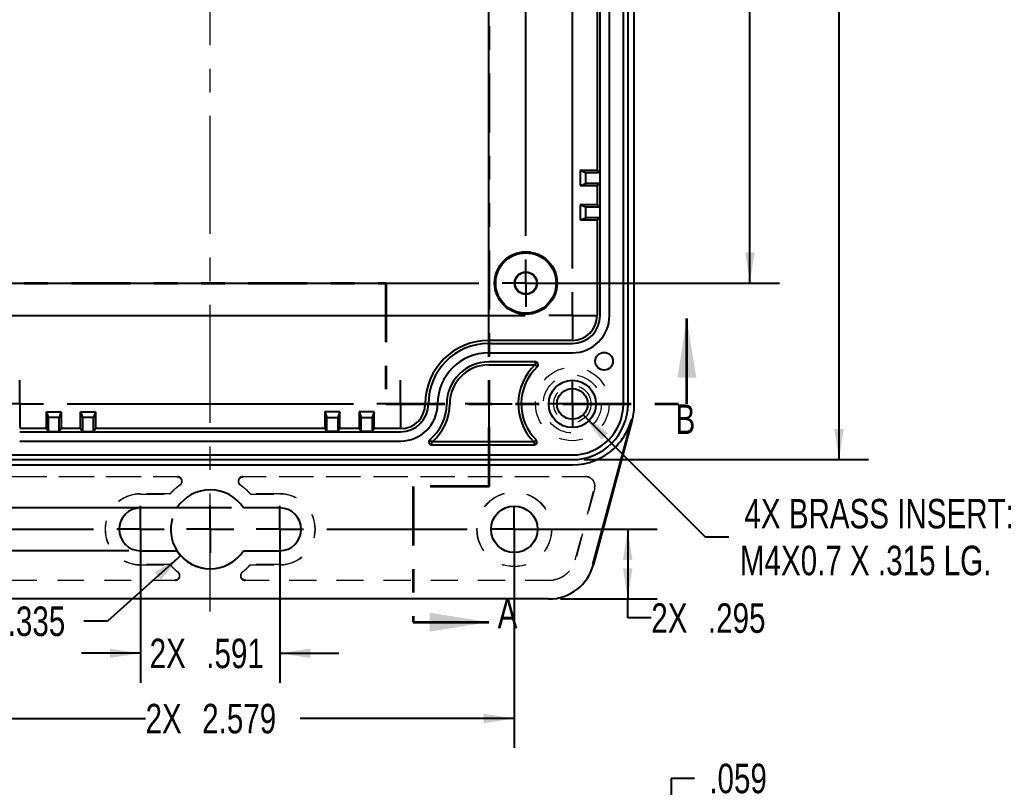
# Model space of a CAD drawing. Header units: inches. Extents: x 0.3 to 21.8, y 0.2 to 16.9.
# Drawn here: x 9.2 to 13.403, y 7.081 to 10.332 of the extents above; entities that cross this region are included whole.
import ezdxf

# ---------------------------------------------------------------- set-up
doc = ezdxf.new("R2010")
doc.units = ezdxf.units.IN
doc.header["$MEASUREMENT"] = 0
for name, pattern in [('CENTERX2', [0.8, 0.5, -0.1, 0.1, -0.1]), ('HIDDEN', [0.075, 0.05, -0.025]), ('PHANTOM', [0.5, 0.25, -0.05, 0.05, -0.05, 0.05, -0.05])]:
    doc.linetypes.add(name, pattern=pattern)
doc.layers.add('SLD-0', color=7, linetype='Continuous')
doc.styles.add('SLDTEXTSTYLE1', font='TXT', dxfattribs={"width": 0.75})
doc.dimstyles.new('SLDDIMSTYLE1', dxfattribs={"dimtxt": 0.125, "dimasz": 0.13, "dimexe": 0, "dimexo": 0.0625, "dimgap": 0.03125, "dimtad": 0, "dimtih": 1, "dimtoh": 1, "dimdec": 3, "dimrnd": 1e-09, "dimzin": 12, "dimdsep": 46, "dimtxsty": 'SLDTEXTSTYLE1', "dimsah": 1, "dimcen": 0.09, "dimadec": 0, "dimazin": 3, "dimtfac": 1, "dimtdec": 3, "dimtofl": 0, "dimtmove": 0, "dimatfit": 3, "dimfxl": 0, "dimfrac": 2, "dimtolj": 1, "dimtzin": 12, "dimarcsym": 0})
doc.dimstyles.new('SLDDIMSTYLE10', dxfattribs={"dimtxt": 0.125, "dimasz": 0.13, "dimexe": 0, "dimexo": 0.0625, "dimgap": 0.03125, "dimtad": 0, "dimtih": 1, "dimtoh": 1, "dimdec": 3, "dimrnd": 1e-09, "dimzin": 12, "dimdsep": 46, "dimtxsty": 'SLDTEXTSTYLE1', "dimsah": 1, "dimcen": 0, "dimadec": 0, "dimazin": 3, "dimtfac": 1, "dimtdec": 3, "dimtofl": 0, "dimtmove": 0, "dimatfit": 3, "dimfxl": 0, "dimfrac": 2, "dimtolj": 1, "dimtzin": 12, "dimarcsym": 0})
doc.dimstyles.new('SLDDIMSTYLE6', dxfattribs={"dimtxt": 0.125, "dimasz": 0.13, "dimexe": 0, "dimexo": 0.0625, "dimgap": 0.03125, "dimtad": 0, "dimtih": 1, "dimtoh": 1, "dimdec": 3, "dimrnd": 1e-09, "dimzin": 12, "dimdsep": 46, "dimtxsty": 'SLDTEXTSTYLE1', "dimsah": 1, "dimcen": 0.09, "dimadec": 0, "dimazin": 3, "dimtfac": 1, "dimtdec": 3, "dimtmove": 0, "dimatfit": 0, "dimfxl": 0, "dimfrac": 2, "dimtolj": 1, "dimtzin": 12, "dimarcsym": 0})
doc.dimstyles.new('SLDDIMSTYLE7', dxfattribs={"dimtxt": 0.125, "dimasz": 0.13, "dimexe": 0, "dimexo": 0.0625, "dimgap": 0.03125, "dimtad": 0, "dimtih": 1, "dimtoh": 1, "dimdec": 6, "dimrnd": 1e-09, "dimzin": 12, "dimdsep": 46, "dimtxsty": 'SLDTEXTSTYLE1', "dimsah": 1, "dimcen": 0, "dimadec": 0, "dimazin": 3, "dimtfac": 1, "dimtdec": 3, "dimtofl": 0, "dimtmove": 0, "dimatfit": 3, "dimfxl": 0, "dimfrac": 2, "dimtolj": 1, "dimtzin": 12, "dimarcsym": 0})

# ---------------------------------------------------------------- blocks, each defined once
blk = doc.blocks.new('_D_1')
at = {"layer": 'SLD-0'}
for p, q in [((11.5921, 12.9928), (12.7977, 12.9928)), ((12.6727, 12.9928), (12.6727, 11.292)), ((12.6727, 8.4688), (12.6727, 11.0937)), ((11.5921, 8.4688), (12.7977, 8.4688))]:
    blk.add_line(p, q, dxfattribs=at)
for points in [[(12.6727, 12.9928), (12.6527, 12.8628), (12.6927, 12.8628)], [(12.6727, 8.4688), (12.6927, 8.5988), (12.6527, 8.5988)]]:
    blk.add_solid(points, dxfattribs=at)
at = {"layer": 'SLD-0', "insert": (12.4649, 11.2548), "char_height": 0.125, "attachment_point": 1, "style": 'SLDTEXTSTYLE1'}
blk.add_mtext('4.524', dxfattribs=at)
blk = doc.blocks.new('_D_10')
at = {"layer": 'SLD-0'}
for p, q in [((11.588, 8.6589), (12.1057, 8.1413)), ((12.1057, 8.1413), (12.2057, 8.1413))]:
    blk.add_line(p, q, dxfattribs=at)
blk.add_solid([(11.588, 8.6589), (11.6658, 8.5528), (11.6941, 8.5811)], dxfattribs=at)
at = {"layer": 'SLD-0', "char_height": 0.125, "attachment_point": 1, "style": 'SLDTEXTSTYLE1'}
for s, insert in [('4X BRASS INSERT:', (12.2715, 8.3024)), ('M4X0.7 X .315 LG.', (12.2525, 8.104))]:
    blk.add_mtext(s, dxfattribs=dict(at, insert=insert))
blk = doc.blocks.new('_D_14')
at = {"layer": 'SLD-0'}
for p, q in [((9.8819, 8.062), (9.5715, 7.7846)), ((9.5715, 7.7846), (9.4715, 7.7846))]:
    blk.add_line(p, q, dxfattribs=at)
blk.add_arc((10.0066, 8.1735), 0.1673, 163.8736, 258.5544, dxfattribs=at)
blk.add_solid([(9.8819, 8.062), (9.7716, 7.9903), (9.7983, 7.9605)], dxfattribs=at)
at = {"layer": 'SLD-0', "char_height": 0.125, "attachment_point": 1, "style": 'SLDTEXTSTYLE1'}
for s, insert in [('2X', (8.9081, 7.8465)), ('.335', (9.1482, 7.8465))]:
    blk.add_mtext(s, dxfattribs=dict(at, insert=insert))
blk = doc.blocks.new('_D_15')
at = {"layer": 'SLD-0'}
for p, q in [((7.954, 8.2641), (7.954, 8.5141)), ((10.0973, 8.2641), (7.829, 8.2641)), ((9.6613, 8.083), (7.829, 8.083)), ((7.954, 8.083), (7.954, 7.833))]:
    blk.add_line(p, q, dxfattribs=at)
for points in [[(7.954, 8.2641), (7.974, 8.3941), (7.934, 8.3941)], [(7.954, 8.083), (7.934, 7.953), (7.974, 7.953)]]:
    blk.add_solid(points, dxfattribs=at)
at = {"layer": 'SLD-0', "char_height": 0.125, "attachment_point": 1, "style": 'SLDTEXTSTYLE1'}
for s, insert in [('2X', (7.6723, 8.2422)), ('.181', (7.9124, 8.2422))]:
    blk.add_mtext(s, dxfattribs=dict(at, insert=insert))
blk = doc.blocks.new('_D_16')
at = {"layer": 'SLD-0'}
for p, q in [((9.7113, 8.1235), (9.7113, 7.5234)), ((10.3019, 8.1235), (10.3019, 7.5234)), ((9.7113, 7.6484), (9.4613, 7.6484)), ((10.3019, 7.6484), (10.5519, 7.6484))]:
    blk.add_line(p, q, dxfattribs=at)
for points in [[(9.7113, 7.6484), (9.5813, 7.6684), (9.5813, 7.6284)], [(10.3019, 7.6484), (10.4319, 7.6284), (10.4319, 7.6684)]]:
    blk.add_solid(points, dxfattribs=at)
at = {"layer": 'SLD-0', "char_height": 0.125, "attachment_point": 1, "style": 'SLDTEXTSTYLE1'}
for s, insert in [('2X', (9.7501, 7.7103)), ('.591', (9.9902, 7.7103))]:
    blk.add_mtext(s, dxfattribs=dict(at, insert=insert))
blk = doc.blocks.new('_D_17')
at = {"layer": 'SLD-0'}
for p, q in [((11.346, 8.1735), (11.9019, 8.1735)), ((11.7769, 8.1735), (11.7769, 7.8783)), ((11.4916, 7.8783), (11.9019, 7.8783)), ((11.7769, 7.7981), (11.7769, 7.8783)), ((11.8769, 7.7981), (11.7769, 7.7981))]:
    blk.add_line(p, q, dxfattribs=at)
for points in [[(11.7769, 8.1735), (11.7569, 8.0435), (11.7969, 8.0435)], [(11.7769, 7.8783), (11.7969, 8.0083), (11.7569, 8.0083)]]:
    blk.add_solid(points, dxfattribs=at)
at = {"layer": 'SLD-0', "char_height": 0.125, "attachment_point": 1, "style": 'SLDTEXTSTYLE1'}
for s, insert in [('2X', (11.8769, 7.86)), ('.295', (12.1171, 7.86))]:
    blk.add_mtext(s, dxfattribs=dict(at, insert=insert))
blk = doc.blocks.new('_D_18')
at = {"layer": 'SLD-0'}
for p, q in [((8.7172, 8.1235), (8.7172, 7.247)), ((11.296, 8.1235), (11.296, 7.247)), ((8.7172, 7.372), (9.7327, 7.372)), ((11.296, 7.372), (10.3884, 7.372))]:
    blk.add_line(p, q, dxfattribs=at)
for points in [[(8.7172, 7.372), (8.8472, 7.352), (8.8472, 7.392)], [(11.296, 7.372), (11.166, 7.392), (11.166, 7.352)]]:
    blk.add_solid(points, dxfattribs=at)
at = {"layer": 'SLD-0', "char_height": 0.125, "attachment_point": 1, "style": 'SLDTEXTSTYLE1'}
for s, insert in [('2X', (9.7327, 7.4339)), ('2.579', (9.9728, 7.4339))]:
    blk.add_mtext(s, dxfattribs=dict(at, insert=insert))
blk = doc.blocks.new('_D_22')
at = {"layer": 'SLD-0'}
for p, q in [((11.395, 12.2448), (12.42, 12.2448)), ((12.295, 12.2448), (12.295, 10.6512)), ((12.295, 9.2169), (12.295, 10.4274)), ((11.395, 9.2169), (12.42, 9.2169))]:
    blk.add_line(p, q, dxfattribs=at)
for centre, start, end in [((12.2856, 10.5266), 153.4349, 206.5651), ((12.3044, 10.5266), 333.4349, 26.5651)]:
    blk.add_arc(centre, 0.2219, start, end, dxfattribs=at)
for points in [[(12.295, 12.2448), (12.275, 12.1148), (12.315, 12.1148)], [(12.295, 9.2169), (12.315, 9.3469), (12.275, 9.3469)]]:
    blk.add_solid(points, dxfattribs=at)
at = {"layer": 'SLD-0', "insert": (12.0872, 10.5885), "char_height": 0.125, "attachment_point": 1, "style": 'SLDTEXTSTYLE1'}
blk.add_mtext('3.028', dxfattribs=at)
blk = doc.blocks.new('SW_CENTERMARKSYMBOL_0')
at = {"layer": 'SLD-0', "color": 0}
for p, q in [((0, 0), (0, 0.1)), ((0.3545, 0), (0.3545, 0.1)), ((2.7165, 0), (2.7165, 0.1)), ((3.071, 0), (3.071, 0.1)), ((0, 0), (-0.1, 0)), ((0, 0), (0, -0.1)), ((0, 0), (0.1, 0)), ((0.3545, 0), (0.2545, 0)), ((0.3545, 0), (0.3545, -0.1)), ((0.3545, 0), (0.4545, 0)), ((0.5545, 0), (2.5165, 0)), ((2.7165, 0), (2.6165, 0)), ((2.7165, 0), (2.7165, -0.1)), ((2.7165, 0), (2.8165, 0)), ((3.071, 0), (2.971, 0)), ((3.071, 0), (3.071, -0.1)), ((3.071, 0), (3.171, 0)), ((0.3545, -3.852), (0.3545, -0.2)), ((2.7165, -3.852), (2.7165, -0.2)), ((0, -0.374), (0, -0.274)), ((3.071, -0.374), (3.071, -0.274)), ((0, -0.374), (-0.1, -0.374)), ((0, -0.374), (0, -0.474)), ((0, -0.374), (0.1, -0.374)), ((0.2, -0.374), (2.871, -0.374)), ((3.071, -0.374), (2.971, -0.374)), ((3.071, -0.374), (3.071, -0.474)), ((3.071, -0.374), (3.171, -0.374)), ((0.1971, -0.512), (0.1971, -0.412)), ((2.8739, -0.512), (2.8739, -0.412)), ((0.1971, -0.512), (0.0971, -0.512)), ((0.1971, -0.512), (0.1971, -0.612)), ((0.1971, -0.512), (0.2971, -0.512)), ((0.3971, -0.512), (2.6739, -0.512)), ((2.8739, -0.512), (2.7739, -0.512)), ((2.8739, -0.512), (2.8739, -0.612)), ((2.8739, -0.512), (2.9739, -0.512)), ((0, -3.478), (0, -0.574)), ((3.071, -3.478), (3.071, -0.574)), ((0.1971, -3.34), (0.1971, -0.712)), ((2.8739, -3.34), (2.8739, -0.712)), ((0.1971, -3.54), (0.1971, -3.44)), ((2.8739, -3.54), (2.8739, -3.44)), ((0.1971, -3.54), (0.0971, -3.54)), ((0.1971, -3.54), (0.1971, -3.64)), ((0.1971, -3.54), (0.2971, -3.54)), ((0.3971, -3.54), (2.6739, -3.54)), ((2.8739, -3.54), (2.7739, -3.54)), ((2.8739, -3.54), (2.8739, -3.64)), ((2.8739, -3.54), (2.9739, -3.54)), ((0, -3.678), (0, -3.578)), ((3.071, -3.678), (3.071, -3.578)), ((0, -3.678), (-0.1, -3.678)), ((0, -3.678), (0, -3.778)), ((0, -3.678), (0.1, -3.678)), ((0.2, -3.678), (2.871, -3.678)), ((3.071, -3.678), (2.971, -3.678)), ((3.071, -3.678), (3.071, -3.778)), ((3.071, -3.678), (3.171, -3.678)), ((0, -4.052), (0, -3.952)), ((0.3545, -4.052), (0.3545, -3.952)), ((0.7285, -4.052), (0.7285, -3.952)), ((2.3425, -4.052), (2.3425, -3.952)), ((2.7165, -4.052), (2.7165, -3.952)), ((3.071, -4.052), (3.071, -3.952)), ((0, -4.052), (-0.1, -4.052)), ((0, -4.052), (0, -4.152)), ((0, -4.052), (0.1, -4.052)), ((0.3545, -4.052), (0.2545, -4.052)), ((0.3545, -4.052), (0.3545, -4.152)), ((0.3545, -4.052), (0.4545, -4.052)), ((0.7285, -4.052), (0.6285, -4.052)), ((0.7285, -4.052), (0.7285, -4.152)), ((0.7285, -4.052), (0.8285, -4.052)), ((0.9285, -4.052), (2.1425, -4.052)), ((2.3425, -4.052), (2.2425, -4.052)), ((2.3425, -4.052), (2.3425, -4.152)), ((2.3425, -4.052), (2.4425, -4.052)), ((2.7165, -4.052), (2.6165, -4.052)), ((2.7165, -4.052), (2.7165, -4.152)), ((2.7165, -4.052), (2.8165, -4.052)), ((3.071, -4.052), (2.971, -4.052)), ((3.071, -4.052), (3.071, -4.152)), ((3.071, -4.052), (3.171, -4.052))]:
    blk.add_line(p, q, dxfattribs=at)
blk = doc.blocks.new('SW_CENTERMARKSYMBOL_1')
at = {"layer": 'SLD-0', "color": 0}
for p, q in [((0, 0), (0, 0.1)), ((0.9941, 0), (0.9941, 0.1)), ((1.2894, 0), (1.2894, 0.1)), ((1.5846, 0), (1.5846, 0.1)), ((2.5787, 0), (2.5787, 0.1)), ((0, 0), (-0.1, 0)), ((0, 0), (0, -0.1)), ((0, 0), (0.1, 0)), ((0.2, 0), (0.7941, 0)), ((0.9941, 0), (0.8941, 0)), ((0.9941, 0), (0.9941, -0.1)), ((0.9941, 0), (1.0941, 0)), ((1.2894, 0), (1.1894, 0)), ((1.2894, 0), (1.2894, -0.1)), ((1.2894, 0), (1.3894, 0)), ((1.5846, 0), (1.4846, 0)), ((1.5846, 0), (1.5846, -0.1)), ((1.5846, 0), (1.6846, 0)), ((1.7846, 0), (2.3787, 0)), ((2.5787, 0), (2.4787, 0)), ((2.5787, 0), (2.5787, -0.1)), ((2.5787, 0), (2.6787, 0))]:
    blk.add_line(p, q, dxfattribs=at)
blk = doc.blocks.new('_D_42')
at = {"layer": 'SLD-0'}
for p, q in [((12.0604, 7.1184), (11.9604, 7.1184)), ((11.9604, 7.1184), (11.9604, 6.7734)), ((11.7101, 6.7734), (12.0854, 6.7734)), ((11.7101, 6.7143), (12.0854, 6.7143)), ((11.9604, 6.7143), (11.9604, 6.4643))]:
    blk.add_line(p, q, dxfattribs=at)
for points in [[(11.9604, 6.7734), (11.9804, 6.9034), (11.9404, 6.9034)], [(11.9604, 6.7143), (11.9404, 6.5843), (11.9804, 6.5843)]]:
    blk.add_solid(points, dxfattribs=at)
at = {"layer": 'SLD-0', "insert": (12.1229, 7.1804), "char_height": 0.125, "attachment_point": 1, "style": 'SLDTEXTSTYLE1'}
blk.add_mtext('.059', dxfattribs=at)

msp = doc.modelspace()

# ---------------------------------------------------------------- linework, layer by layer
at = {"color": 7, "linetype": 'PHANTOM', "lineweight": 35}
for p, q in [((11.1893764, 8.3552943), (11.1893764, 13.6610209)), ((8.668171, 9.2168535), (10.7512318, 9.2168535)), ((10.7512318, 9.2168535), (10.7512318, 8.704822)), ((10.7512318, 8.704822), (11.5421002, 8.704822)), ((11.5421002, 8.704822), (12.0274337, 8.704822)), ((11.1893764, 8.3552943), (10.8678418, 8.3552943)), ((10.8678418, 8.3552943), (10.8678418, 7.7800005))]:
    msp.add_line(p, q, dxfattribs=at)
at = {"color": 7, "linetype": 'Continuous', "lineweight": 25}
for p, q in [((11.7584151, 8.704822), (11.7584151, 12.756822)), ((11.7781002, 8.704822), (11.7781002, 12.756822)), ((11.8049012, 8.704822), (11.8049012, 12.756822)), ((11.6601002, 9.0788221), (11.6601002, 12.3828219)), ((11.6994702, 9.0788221), (11.6994702, 12.3828219)), ((11.6468889, 10.6267129), (11.6468889, 9.6931989)), ((11.5751784, 9.6931989), (11.5751784, 9.6304058)), ((11.5751784, 9.6931989), (11.5998574, 9.6853024)), ((11.6468889, 9.6931989), (11.5751784, 9.6931989)), ((11.5998574, 9.6383023), (11.5998574, 9.6853024)), ((11.5998574, 9.6853024), (11.6592275, 9.6853024)), ((11.6468889, 9.6931989), (11.6592275, 9.6853024)), ((11.6592275, 9.6853024), (11.6592275, 9.6383023)), ((11.5751784, 9.6304058), (11.5998574, 9.6383023)), ((11.5751784, 9.6304058), (11.6468889, 9.6304058)), ((11.6592275, 9.6383023), (11.5998574, 9.6383023)), ((11.6592275, 9.6383023), (11.6468889, 9.6304058)), ((11.6468889, 9.6304058), (11.6468889, 9.5477737)), ((11.5751784, 9.5477737), (11.5998574, 9.5398771)), ((11.6468889, 9.5477737), (11.5751784, 9.5477737)), ((11.5751784, 9.5477737), (11.5751784, 9.4849805)), ((11.6468889, 9.5477737), (11.6592275, 9.5398771)), ((11.5998574, 9.5398771), (11.6592275, 9.5398771)), ((11.5998574, 9.4928771), (11.5998574, 9.5398771)), ((11.6592275, 9.5398771), (11.6592275, 9.4928771)), ((11.5751784, 9.4849805), (11.5998574, 9.4928771)), ((11.5751784, 9.4849805), (11.6468889, 9.4849805)), ((11.6592275, 9.4928771), (11.5998574, 9.4928771)), ((11.6592275, 9.4928771), (11.6468889, 9.4849805)), ((11.6468889, 9.4849805), (11.6468889, 9.0788221)), ((11.5421001, 8.9740332), (11.1876435, 8.9740332)), ((11.1876435, 8.9608221), (11.5421001, 8.9608221)), ((11.1876435, 8.9214519), (11.5421001, 8.9214519)), ((11.385501, 8.882822), (11.1876435, 8.882822)), ((11.1876435, 8.8701262), (11.3832872, 8.8701262)), ((11.385501, 8.871011), (11.385501, 8.882822)), ((11.385501, 8.871011), (11.3936008, 8.862415)), ((9.311991, 8.6717438), (9.3198875, 8.6470648)), ((9.311991, 8.6717438), (9.3747841, 8.6717438)), ((9.311991, 8.6000333), (9.311991, 8.6717438)), ((9.3747841, 8.6717438), (9.3668876, 8.6470648)), ((9.3747841, 8.6717438), (9.3747841, 8.6000333)), ((9.4574162, 8.6717438), (9.4653128, 8.6470648)), ((9.4574162, 8.6717438), (9.5202093, 8.6717438)), ((9.4574162, 8.6000333), (9.4574162, 8.6717438)), ((9.5202093, 8.6717438), (9.5123128, 8.6470648)), ((9.5202093, 8.6717438), (9.5202093, 8.6000333)), ((10.492991, 8.6717438), (10.5008875, 8.6470648)), ((10.5557841, 8.6717438), (10.492991, 8.6717438)), ((10.492991, 8.6717438), (10.492991, 8.6000333)), ((10.5557841, 8.6717438), (10.5478875, 8.6470648)), ((10.5557841, 8.6000333), (10.5557841, 8.6717438)), ((10.6384162, 8.6717438), (10.6463127, 8.6470648)), ((10.7012093, 8.6717438), (10.6384162, 8.6717438)), ((10.6384162, 8.6717438), (10.6384162, 8.6000333)), ((10.7012093, 8.6717438), (10.6933128, 8.6470648)), ((10.7012093, 8.6000333), (10.7012093, 8.6717438)), ((9.3668876, 8.6470648), (9.3198875, 8.6470648)), ((9.3198875, 8.6470648), (9.3198875, 8.5876948)), ((9.3668876, 8.5876948), (9.3668876, 8.6470648)), ((9.4653128, 8.6470648), (9.4653128, 8.5876948)), ((9.5123128, 8.6470648), (9.4653128, 8.6470648)), ((9.5123128, 8.5876948), (9.5123128, 8.6470648)), ((10.5008875, 8.6470648), (10.5478875, 8.6470648)), ((10.5008875, 8.5876948), (10.5008875, 8.6470648)), ((10.5478875, 8.6470648), (10.5478875, 8.5876948)), ((10.6463127, 8.6470648), (10.6933128, 8.6470648)), ((10.6463127, 8.5876948), (10.6463127, 8.6470648)), ((10.6933128, 8.6470648), (10.6933128, 8.5876948)), ((11.792284, 8.6377854), (11.62813, 8.0251539)), ((11.7959466, 8.6368041), (11.6317924, 8.0241725)), ((9.311991, 8.6000333), (9.1995569, 8.6000333)), ((9.1995569, 8.586822), (10.8136435, 8.586822)), ((9.311991, 8.6000333), (9.3198875, 8.5876948)), ((9.3198875, 8.5876948), (9.3668876, 8.5876948)), ((9.3668876, 8.5876948), (9.3747841, 8.6000333)), ((9.4574162, 8.6000333), (9.3747841, 8.6000333)), ((9.4574162, 8.6000333), (9.4653128, 8.5876948)), ((9.4653128, 8.5876948), (9.5123128, 8.5876948)), ((9.5123128, 8.5876948), (9.5202093, 8.6000333)), ((10.492991, 8.6000333), (9.5202093, 8.6000333)), ((10.5008875, 8.5876948), (10.492991, 8.6000333)), ((10.5478875, 8.5876948), (10.5008875, 8.5876948)), ((10.5557841, 8.6000333), (10.5478875, 8.5876948)), ((10.6384162, 8.6000333), (10.5557841, 8.6000333)), ((10.6463127, 8.5876948), (10.6384162, 8.6000333)), ((10.6933128, 8.5876948), (10.6463127, 8.5876948)), ((10.7012093, 8.6000333), (10.6933128, 8.5876948)), ((10.8136435, 8.6000333), (10.7012093, 8.6000333)), ((9.1995569, 8.547452), (10.8136435, 8.547452)), ((10.944796, 8.5436252), (10.9373419, 8.5527869)), ((10.944796, 8.5436252), (10.944796, 8.5318141)), ((11.3782494, 8.54451), (10.9472624, 8.54451)), ((11.3782494, 8.54451), (11.3803668, 8.5436252)), ((11.3803668, 8.5436252), (11.3887323, 8.5519629)), ((11.3803668, 8.5436252), (11.3803668, 8.5318141)), ((10.944796, 8.5318141), (11.3803668, 8.5318141)), ((8.4711002, 8.488507), (11.5421001, 8.488507)), ((8.4711002, 8.4688221), (11.5421001, 8.4688221)), ((8.4711002, 8.4464878), (11.5421001, 8.4464878)), ((9.8658969, 8.2640976), (9.7113246, 8.2640976)), ((10.3018757, 8.2640976), (10.1473034, 8.2640976)), ((9.7113246, 8.0829954), (9.8658969, 8.0829954)), ((10.1473034, 8.0829954), (10.3018757, 8.0829954)), ((11.4416494, 7.8782707), (8.5715509, 7.8782707))]:
    msp.add_line(p, q, dxfattribs=at)
at = {"color": 7, "linetype": 'Continuous', "lineweight": 35}
for p, q in [((12.0274337, 8.704822), (12.0274337, 9.0662856)), ((10.8678418, 7.7800005), (11.1878906, 7.7800005))]:
    msp.add_line(p, q, dxfattribs=at)
at = {"color": 7, "linetype": 'HIDDEN', "lineweight": 18}
for p, q in [((8.414332, 8.397011), (9.8686863, 8.397011)), ((9.8653643, 8.3959803), (8.414332, 8.3959803)), ((10.144514, 8.397011), (11.5988683, 8.397011)), ((11.5988683, 8.3959803), (10.147836, 8.3959803)), ((9.8362382, 8.3241834), (9.7113246, 8.3241834)), ((9.7113246, 8.3231527), (9.8367033, 8.3231527)), ((9.8362382, 8.3241834), (9.8367033, 8.3231527)), ((10.1769621, 8.3241834), (10.176497, 8.3231527)), ((10.176497, 8.3231527), (10.3018757, 8.3231527)), ((10.3018757, 8.3241834), (10.1769621, 8.3241834)), ((11.5547396, 8.0448188), (11.6359012, 8.347718)), ((11.6368967, 8.3474512), (11.5557353, 8.0445521)), ((9.8367033, 8.0239401), (9.7113246, 8.0239401)), ((9.7113246, 8.0229094), (9.8362382, 8.0229094)), ((9.8362382, 8.0229094), (9.8367033, 8.0239401)), ((10.1769621, 8.0229094), (10.176497, 8.0239401)), ((10.3018757, 8.0239401), (10.176497, 8.0239401)), ((10.1769621, 8.0229094), (10.3018757, 8.0229094)), ((8.5715509, 7.9580418), (9.8559041, 7.9580418)), ((9.8589646, 7.957011), (8.5715509, 7.957011)), ((11.4416494, 7.957011), (10.1542357, 7.957011)), ((10.1572962, 7.9580418), (11.4416494, 7.9580418))]:
    msp.add_line(p, q, dxfattribs=at)
at = {"color": 7, "linetype": 'Continuous', "lineweight": 25}
for centre, radius in [((11.3450293, 9.2168535), 0.132592), ((11.3450293, 9.2168535), 0.1279528), ((11.3450293, 9.2168535), 0.0475), ((11.3450293, 9.2168535), 0.0459539), ((11.6769151, 8.8855357), 0.0375), ((11.5421002, 8.704822), 0.1), ((11.5421002, 8.704822), 0.0649606), ((11.2959702, 8.1735464), 0.0984252)]:
    msp.add_circle(centre, radius, dxfattribs=at)
at = {"color": 7, "linetype": 'HIDDEN', "lineweight": 18}
for centre, radius in [((11.5421002, 8.704822), 0.156), ((11.5421002, 8.704822), 0.1230109), ((11.5421002, 8.704822), 0.0787402), ((11.2959702, 8.1735464), 0.158511), ((11.2959702, 8.1735464), 0.1574803)]:
    msp.add_circle(centre, radius, dxfattribs=at)
at = {"color": 7, "linetype": 'Continuous', "lineweight": 25}
for centre, radius, start, end in [((11.5421002, 9.078822), 0.118, 270, 0), ((11.5421002, 9.078822), 0.1573701, 270, 0), ((11.5421002, 9.078822), 0.1047888, 270, 0), ((11.1876435, 8.704822), 0.2692112, 90, 180), ((11.1876435, 8.704822), 0.256, 90, 180), ((11.1876435, 8.704822), 0.2166299, 90, 180), ((11.1876435, 8.704822), 0.178, 90, 180), ((11.1876435, 8.704822), 0.1653041, 90, 180), ((11.5421002, 8.704822), 0.2292313, 133.852668, 224.3745574), ((11.3855009, 8.871011), 0.011811, 313.2983002, 90), ((11.5421002, 8.704822), 0.2165354, 133.2983002, 224.9048101), ((10.8136435, 8.704822), 0.118, 270, 360), ((10.8136435, 8.704822), 0.1573701, 270, 0), ((10.8136435, 8.704822), 0.1047888, 270, 360), ((10.8136435, 8.704822), 0.196, 309.1324038, 0), ((10.8136435, 8.704822), 0.2086959, 309.8109797, 0), ((11.5421002, 8.704822), 0.216315, 270, 0), ((11.5421002, 8.704822), 0.236, 270, 0), ((11.5421002, 8.704822), 0.2628011, 345, 0), ((10.944796, 8.5436252), 0.011811, 129.1324038, 270), ((11.3803668, 8.5436252), 0.011811, 270, 44.9048101), ((11.5421002, 8.704822), 0.2583342, 270, 313.2374737), ((10.0066002, 8.1735464), 0.1673228, 32.7637623, 147.2362377), ((9.7113246, 8.1735464), 0.0905512, 90, 270), ((10.3018757, 8.1735464), 0.0905512, 270, 90), ((10.0066002, 8.1735464), 0.1673228, 212.7637623, 327.2362377), ((11.4416495, 8.0751212), 0.1968504, 270, 345)]:
    msp.add_arc(centre, radius, start, end, dxfattribs=at)
at = {"color": 7, "linetype": 'HIDDEN', "lineweight": 18}
for centre, radius, start, end in [((11.5988682, 8.3576409), 0.0393701, 345, 90), ((11.5988682, 8.3576409), 0.0383393, 345, 90), ((9.7113246, 8.1735464), 0.150637, 90, 270), ((9.7113246, 8.1735464), 0.1496063, 90, 270), ((10.0066002, 8.1735464), 0.2274087, 124.8611633, 138.516321), ((10.0066002, 8.1735464), 0.226378, 124.0892428, 138.6337755), ((10.0066002, 8.1735464), 0.226378, 41.3662245, 55.9107572), ((10.0066002, 8.1735464), 0.2274087, 41.483679, 55.1388367), ((10.3018757, 8.1735464), 0.150637, 270, 90), ((10.3018757, 8.1735464), 0.1496063, 270, 90), ((11.4416495, 8.0751212), 0.1170795, 270, 345), ((11.4416495, 8.0751212), 0.1181102, 270, 345), ((10.0066002, 8.1735464), 0.2274087, 221.483679, 232.4194636), ((10.0066002, 8.1735464), 0.226378, 221.3662245, 233.130625), ((10.0066002, 8.1735464), 0.226378, 306.869375, 318.6337755), ((10.0066002, 8.1735464), 0.2274087, 307.5805364, 318.516321)]:
    msp.add_arc(centre, radius, start, end, dxfattribs=at)
at = {"color": 7, "linetype": 'Continuous', "lineweight": 25}
for points in [[(11.3832873, 8.8701261), (11.38402, 8.8704211), (11.3847578, 8.870716), (11.3855009, 8.871011)], [(10.9472624, 8.54451), (10.9464479, 8.5442151), (10.9456259, 8.5439201), (10.944796, 8.5436252)]]:
    msp.add_open_spline(points, degree=3, dxfattribs=at)
msp.add_open_spline([(11.7190652, 8.5166202), (11.7282463, 8.5252531), (11.7365916, 8.5343138), (11.7518687, 8.5533612), (11.7588037, 8.5633877), (11.7709461, 8.5837448), (11.7762265, 8.5941584), (11.7830658, 8.6101967), (11.7851639, 8.6156126), (11.789, 8.6265971), (11.7907492, 8.6322093), (11.7922841, 8.6377854)], degree=3, knots=[0, 0, 0, 0, 0.25, 0.25, 0.5, 0.5, 0.75, 0.75, 0.875, 0.875, 1, 1, 1, 1], dxfattribs=at)
at = {"color": 7, "linetype": 'HIDDEN', "lineweight": 18}
for points in [[(9.8653643, 8.3959803), (9.8695579, 8.3959803), (9.8736452, 8.3946346), (9.8803675, 8.3897075), (9.8828968, 8.386168), (9.8853897, 8.3782535), (9.8853355, 8.3738726), (9.882668, 8.3660383), (9.8800566, 8.3625412), (9.8766157, 8.3601442)], [(9.879719, 8.3610249), (9.8832105, 8.3633878), (9.8858504, 8.3668158), (9.8886455, 8.3747186), (9.8887351, 8.379089), (9.8862959, 8.3870715), (9.8837535, 8.3906649), (9.8770649, 8.3956199), (9.8729022, 8.397011), (9.8686863, 8.397011)], [(10.144514, 8.397011), (10.1402981, 8.397011), (10.1361905, 8.3956516), (10.1294462, 8.3906734), (10.1269225, 8.3871042), (10.1244685, 8.3791263), (10.12456, 8.3747253), (10.1273222, 8.366873), (10.1299898, 8.3633878), (10.1334813, 8.3610249)], [(10.1365846, 8.3601442), (10.1331437, 8.3625412), (10.130559, 8.3659816), (10.1278594, 8.3738669), (10.1278071, 8.378217), (10.1302855, 8.386136), (10.1328341, 8.3896998), (10.1395008, 8.3946034), (10.1436424, 8.3959803), (10.147836, 8.3959803)], [(9.8679091, 7.9933258), (9.8711703, 7.990816), (9.8735614, 7.9873386), (9.8759296, 7.9795224), (9.8758535, 7.9752476), (9.8732411, 7.9675501), (9.8706756, 7.9640939), (9.8640815, 7.9593659), (9.8600193, 7.9580417), (9.8559041, 7.9580417)], [(9.8589646, 7.957011), (9.8631003, 7.957011), (9.8671347, 7.9583211), (9.8737991, 7.963117), (9.8763417, 7.9665788), (9.8789323, 7.9743297), (9.8789738, 7.9786547), (9.8765477, 7.9864406), (9.8740836, 7.9899615), (9.870775, 7.9924428)], [(10.1424253, 7.9924428), (10.1391167, 7.9899615), (10.1366752, 7.9864928), (10.1342211, 7.9786574), (10.1342641, 7.9743624), (10.1368421, 7.9666072), (10.1394039, 7.9631224), (10.1460163, 7.9583493), (10.1501001, 7.957011), (10.1542357, 7.957011)], [(10.1572962, 7.9580417), (10.1531811, 7.9580417), (10.1491654, 7.9593393), (10.1425216, 7.9640893), (10.1399749, 7.9675235), (10.1373507, 7.975217), (10.1372759, 7.9795207), (10.1396182, 7.9872891), (10.14203, 7.990816), (10.1452913, 7.9933258)]]:
    msp.add_open_spline(points, degree=3, knots=[0, 0, 0, 0, 0.25, 0.25, 0.5, 0.5, 0.75, 0.75, 1, 1, 1, 1], dxfattribs=at)
at = {"color": 7, "linetype": 'Continuous', "lineweight": 35}
for points in [[(12.0274337, 9.0662856), (11.9874337, 8.8162856), (12.0674337, 8.8162856)], [(11.1878906, 7.7800005), (10.9378906, 7.8200005), (10.9378906, 7.7400005)]]:
    msp.add_solid(points, dxfattribs=at)
at = {"layer": 'SLD-0', "linetype": 'CENTERX2', "lineweight": 18}
msp.add_line((10.0066002, 7.8249242), (10.0066002, 13.6802098), dxfattribs=at)

# ---------------------------------------------------------------- block references
at = {"layer": 'SLD-0'}
for name, p in [('SW_CENTERMARKSYMBOL_0', (8.4711002, 12.756822)), ('SW_CENTERMARKSYMBOL_1', (8.7172301, 8.1735464))]:
    msp.add_blockref(name, p, dxfattribs=at)

# ---------------------------------------------------------------- texts
at = {"color": 7, "linetype": 'Continuous', "char_height": 0.125, "attachment_point": 1, "style": 'SLDTEXTSTYLE1'}
for s, insert in [('B', (11.979701, 8.7024702)), ('A', (11.2254288, 7.8790862))]:
    msp.add_mtext(s, dxfattribs=dict(at, insert=insert))

# ---------------------------------------------------------------- dimensions: what is measured, and where the dimension line sits
at = {"layer": 'SLD-0'}
for base, p1, p2, dimstyle, picture, middle in [((12.6726697, 8.468822), (11.5421002, 12.992822), (11.5421002, 8.468822), 'SLDDIMSTYLE1', '_D_1', (12.6726697, 11.1928381)), ((11.9604058, 6.7733752), (11.6601002, 6.7143201), (11.6601002, 6.7733752), 'SLDDIMSTYLE6', '_D_42', (11.9604058, 7.1184439))]:
    dim = msp.add_linear_dim(base=base, p1=p1, p2=p2, angle=90, dimstyle=dimstyle, dxfattribs=at)
    dim.commit()
    dim.dimension.update_dxf_attribs({"geometry": picture, "text_midpoint": middle, "dimtype": 160})
for base, p1, p2, text, dimstyle, picture, middle in [((12.2949763, 9.2168535), (11.3450293, 12.2447905), (11.3450293, 9.2168535), '(<>)', 'SLDDIMSTYLE1', '_D_22', (12.2949763, 10.5392852)), ((7.9539997, 8.0829952), (10.1473034, 8.2640976), (9.7113246, 8.0829952), '2X <>', 'SLDDIMSTYLE6', '_D_15', (7.9539997, 8.1802993)), ((11.7769495, 7.8782708), (11.2959702, 8.1735464), (11.4416495, 7.8782708), '2X <>', 'SLDDIMSTYLE1', '_D_17', (11.7769495, 7.7980843))]:
    dim = msp.add_linear_dim(base=base, p1=p1, p2=p2, angle=90, text=text, dimstyle=dimstyle, dxfattribs=at)
    dim.commit()
    dim.dimension.update_dxf_attribs({"geometry": picture, "text_midpoint": middle, "dimtype": 160})
for p1, p2, text, dimstyle, picture, middle in [((11.4961661, 8.7507561), (11.5880343, 8.6588879), '4X BRASS INSERT:\\PM4X0.7 X .315 LG.\\P', 'SLDDIMSTYLE7', '_D_10', (12.9336129, 8.1412605)), ((10.1313499, 8.2850562), (9.8818504, 8.0620367), '2X <>', 'SLDDIMSTYLE10', '_D_14', (9.1897954, 7.7846062))]:
    dim = msp.add_diameter_dim_2p(p1=p1, p2=p2, text=text, dimstyle=dimstyle, override={"dimpost": '<>'}, dxfattribs=at)
    dim.commit()
    dim.dimension.update_dxf_attribs({"geometry": picture, "text_midpoint": middle, "dimtype": 163})
for base, p1, p2, dimstyle, picture, middle in [((11.2959702, 7.3719834), (8.7172301, 8.1735464), (11.2959702, 8.1735464), 'SLDDIMSTYLE1', '_D_18', (10.0605508, 7.3719834)), ((10.3018757, 7.648408), (9.7113246, 8.1735464), (10.3018757, 8.1735464), 'SLDDIMSTYLE6', '_D_16', (10.0317816, 7.648408))]:
    dim = msp.add_linear_dim(base=base, p1=p1, p2=p2, text='2X <>', dimstyle=dimstyle, dxfattribs=at)
    dim.commit()
    dim.dimension.update_dxf_attribs({"geometry": picture, "text_midpoint": middle, "dimtype": 160})

doc.saveas('drawing.dxf')
